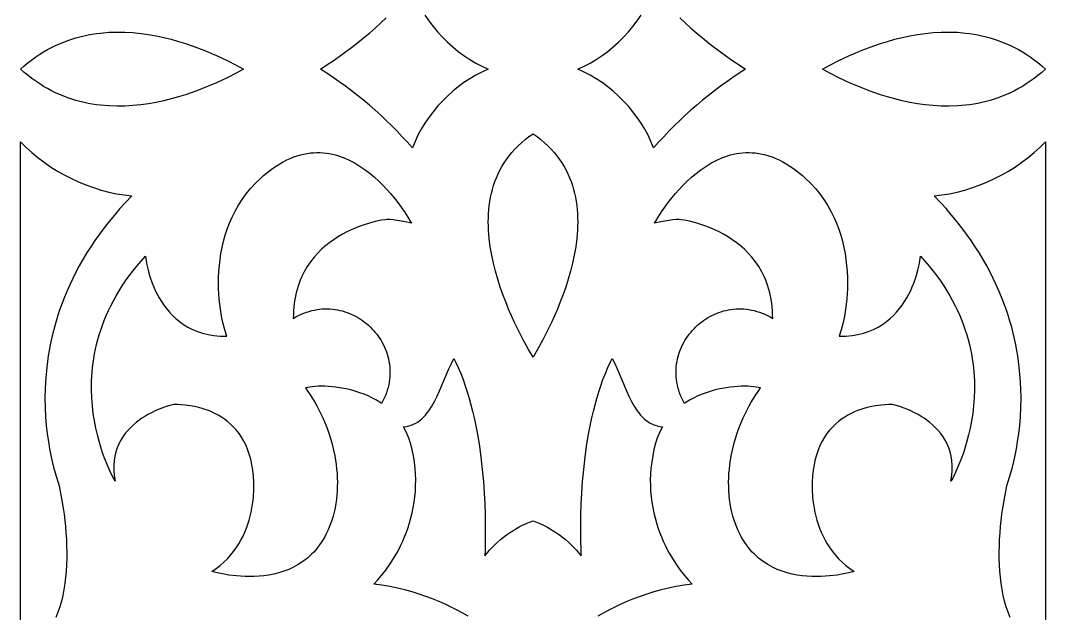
# Model space of a CAD drawing. Extents: x -350 to 350, y -780 to 780.
# Drawn here: x 190 to 270, y -111.6 to -65.3 of the extents above; entities that cross this region are included whole.
import ezdxf

# ---------------------------------------------------------------- set-up
doc = ezdxf.new("R2010")
doc.units = 0
doc.layers.add('LAYER_1', color=18, linetype='CONTINUOUS')

msp = doc.modelspace()

# ---------------------------------------------------------------- linework, layer by layer
at = {"layer": 'LAYER_1'}
for points in [[(221.56, -64.89), (221.869, -65.344), (222.201, -65.785), (222.556, -66.21), (222.932, -66.619), (223.327, -67.009), (223.74, -67.38), (224.169, -67.729), (224.613, -68.056), (225.071, -68.359), (225.541, -68.636), (226.02, -68.886), (226.509, -69.11), (226.02, -69.335), (225.541, -69.585), (225.071, -69.862), (224.613, -70.165), (224.169, -70.491), (223.74, -70.841), (223.327, -71.212), (222.932, -71.602), (222.556, -72.011), (222.201, -72.436), (221.869, -72.877), (221.56, -73.331), (221.277, -73.798), (221.021, -74.276), (220.793, -74.763), (220.596, -75.258), (220.204, -74.816), (219.803, -74.381), (219.394, -73.953), (218.977, -73.533), (218.551, -73.12), (218.118, -72.715), (217.677, -72.317), (217.229, -71.927), (216.773, -71.545), (216.311, -71.172), (215.842, -70.807), (215.367, -70.45), (214.886, -70.103), (214.398, -69.764), (213.905, -69.434), (213.407, -69.11), (213.905, -68.787), (214.398, -68.457), (214.886, -68.118), (215.367, -67.77), (215.842, -67.414), (216.311, -67.049), (216.773, -66.675), (217.229, -66.294), (217.677, -65.904), (218.118, -65.506), (218.551, -65.101)], [(241.453, -65.101), (241.887, -65.506), (242.328, -65.904), (242.776, -66.294), (243.231, -66.675), (243.693, -67.049), (244.162, -67.414), (244.637, -67.77), (245.119, -68.118), (245.606, -68.457), (246.099, -68.787), (246.598, -69.11), (246.099, -69.434), (245.606, -69.764), (245.119, -70.103), (244.637, -70.45), (244.162, -70.807), (243.693, -71.172), (243.231, -71.545), (242.776, -71.927), (242.328, -72.317), (241.887, -72.715), (241.453, -73.12), (241.028, -73.533), (240.61, -73.953), (240.201, -74.381), (239.8, -74.816), (239.408, -75.258), (239.211, -74.763), (238.983, -74.276), (238.727, -73.798), (238.444, -73.331), (238.136, -72.877), (237.803, -72.436), (237.449, -72.011), (237.073, -71.602), (236.678, -71.212), (236.265, -70.841), (235.835, -70.491), (235.391, -70.165), (234.933, -69.862), (234.464, -69.585), (233.984, -69.335), (233.495, -69.11), (233.984, -68.886), (234.464, -68.636), (234.933, -68.359), (235.391, -68.056), (235.835, -67.729), (236.265, -67.38), (236.678, -67.009), (237.073, -66.619), (237.449, -66.21), (237.803, -65.785), (238.136, -65.344), (238.444, -64.89)], [(190.002, -114.71), (190.002, -74.774), (190.43, -75.204), (190.88, -75.615), (191.352, -76.007), (191.843, -76.379), (192.353, -76.731), (192.878, -77.061), (193.419, -77.368), (193.973, -77.653), (194.539, -77.914), (195.114, -78.149), (195.698, -78.36), (196.289, -78.544), (196.885, -78.701), (197.484, -78.831), (198.085, -78.932), (198.686, -79.003), (198.214, -79.499), (197.764, -79.997), (197.334, -80.495), (196.924, -80.993), (196.535, -81.491), (196.164, -81.989), (195.813, -82.486), (195.48, -82.982), (195.165, -83.478), (194.868, -83.972), (194.588, -84.465), (194.325, -84.956), (194.079, -85.444), (193.848, -85.931), (193.633, -86.415), (193.433, -86.896), (193.247, -87.374), (193.076, -87.849), (192.918, -88.32), (192.774, -88.787), (192.643, -89.25), (192.524, -89.709), (192.417, -90.163), (192.321, -90.612), (192.237, -91.056), (192.164, -91.495), (192.101, -91.928), (192.047, -92.355), (191.968, -93.191), (191.923, -94), (191.909, -94.78), (191.922, -95.529), (191.959, -96.245), (192.016, -96.927), (192.09, -97.571), (192.177, -98.176), (192.274, -98.74), (192.377, -99.261), (192.482, -99.737), (192.588, -100.166), (192.782, -100.873), (192.932, -101.366), (193.01, -101.628), (193.186, -102.478), (193.266, -102.924), (193.339, -103.382), (193.405, -103.85), (193.463, -104.328), (193.512, -104.813), (193.552, -105.303), (193.582, -105.798), (193.601, -106.296), (193.61, -106.794), (193.606, -107.292), (193.59, -107.788), (193.56, -108.28), (193.517, -108.767), (193.459, -109.247), (193.385, -109.718), (193.296, -110.18), (193.19, -110.63), (193.067, -111.067), (192.926, -111.489), (192.767, -111.895)], [(267.238, -111.895), (267.078, -111.489), (266.937, -111.067), (266.814, -110.63), (266.708, -110.18), (266.619, -109.718), (266.546, -109.247), (266.488, -108.767), (266.444, -108.28), (266.415, -107.788), (266.398, -107.292), (266.395, -106.794), (266.403, -106.296), (266.422, -105.798), (266.452, -105.303), (266.492, -104.813), (266.542, -104.328), (266.6, -103.85), (266.665, -103.382), (266.738, -102.924), (266.818, -102.478), (266.994, -101.628), (267.072, -101.366), (267.222, -100.873), (267.417, -100.166), (267.522, -99.737), (267.628, -99.261), (267.731, -98.74), (267.828, -98.176), (267.915, -97.571), (267.988, -96.927), (268.045, -96.245), (268.082, -95.529), (268.095, -94.78), (268.081, -94), (268.036, -93.191), (267.957, -92.355), (267.904, -91.928), (267.841, -91.495), (267.767, -91.056), (267.683, -90.612), (267.588, -90.163), (267.481, -89.709), (267.362, -89.25), (267.23, -88.787), (267.086, -88.32), (266.929, -87.849), (266.757, -87.374), (266.572, -86.896), (266.372, -86.415), (266.156, -85.931), (265.926, -85.444), (265.679, -84.956), (265.416, -84.465), (265.136, -83.972), (264.839, -83.478), (264.524, -82.982), (264.192, -82.486), (263.84, -81.989), (263.47, -81.491), (263.08, -80.993), (262.67, -80.495), (262.241, -79.997), (261.79, -79.499), (261.318, -79.003), (261.92, -78.932), (262.521, -78.831), (263.12, -78.701), (263.715, -78.544), (264.306, -78.36), (264.89, -78.149), (265.466, -77.914), (266.031, -77.653), (266.585, -77.368), (267.126, -77.061), (267.652, -76.731), (268.161, -76.379), (268.653, -76.007), (269.124, -75.615), (269.575, -75.204), (270.001, -74.775), (270.001, -114.709)], [(224.938, -111.81), (224.516, -111.563), (224.077, -111.323), (223.623, -111.09), (223.154, -110.866), (222.669, -110.651), (222.167, -110.447), (221.65, -110.254), (221.117, -110.073), (220.567, -109.905), (220.002, -109.751), (219.419, -109.613), (218.821, -109.491), (218.206, -109.386), (217.574, -109.299), (217.87, -108.996), (218.189, -108.63), (218.522, -108.203), (218.862, -107.717), (219.2, -107.176), (219.366, -106.886), (219.529, -106.583), (219.686, -106.267), (219.838, -105.938), (219.984, -105.598), (220.122, -105.246), (220.251, -104.883), (220.37, -104.509), (220.478, -104.125), (220.575, -103.73), (220.659, -103.325), (220.729, -102.911), (220.783, -102.487), (220.822, -102.055), (220.844, -101.614), (220.848, -101.164), (220.833, -100.707), (220.797, -100.242), (220.741, -99.769), (220.662, -99.29), (220.56, -98.804), (220.433, -98.311), (220.308, -97.918), (220.16, -97.546), (219.991, -97.196), (219.896, -97.032), (220.109, -97.002), (220.311, -96.957), (220.504, -96.896), (220.687, -96.82), (220.861, -96.731), (221.027, -96.628), (221.184, -96.514), (221.334, -96.387), (221.477, -96.249), (221.613, -96.101), (221.743, -95.944), (221.867, -95.777), (222.099, -95.421), (222.314, -95.038), (222.515, -94.634), (222.705, -94.215), (223.069, -93.353), (223.435, -92.5), (223.628, -92.09), (223.832, -91.7), (223.952, -91.939), (224.161, -92.392), (224.357, -92.857), (224.54, -93.331), (224.712, -93.814), (224.873, -94.304), (225.022, -94.801), (225.16, -95.302), (225.289, -95.807), (225.407, -96.316), (225.516, -96.825), (225.616, -97.335), (225.789, -98.352), (225.93, -99.357), (226.043, -100.34), (226.129, -101.292), (226.192, -102.205), (226.236, -103.068), (226.263, -103.873), (226.277, -104.611), (226.28, -105.271), (226.275, -105.846), (226.256, -106.7), (226.243, -107.098), (226.424, -106.869), (226.613, -106.647), (226.812, -106.43), (227.019, -106.221), (227.235, -106.019), (227.458, -105.824), (227.688, -105.637), (227.924, -105.458), (228.167, -105.288), (228.416, -105.127), (228.67, -104.975), (228.929, -104.832), (229.192, -104.7), (229.459, -104.578), (229.729, -104.466), (230.002, -104.365), (230.276, -104.466), (230.546, -104.578), (230.813, -104.7), (231.076, -104.832), (231.334, -104.975), (231.588, -105.127), (231.837, -105.288), (232.08, -105.458), (232.317, -105.637), (232.547, -105.824), (232.77, -106.019), (232.985, -106.221), (233.192, -106.43), (233.391, -106.647), (233.581, -106.869), (233.761, -107.098), (233.749, -106.7), (233.729, -105.846), (233.725, -105.271), (233.728, -104.611), (233.741, -103.873), (233.768, -103.068), (233.812, -102.205), (233.875, -101.292), (233.962, -100.34), (234.074, -99.357), (234.215, -98.352), (234.389, -97.335), (234.488, -96.825), (234.597, -96.316), (234.716, -95.807), (234.844, -95.302), (234.983, -94.801), (235.132, -94.304), (235.292, -93.814), (235.464, -93.331), (235.648, -92.857), (235.844, -92.392), (236.052, -91.939), (236.172, -91.7), (236.376, -92.09), (236.569, -92.5), (236.936, -93.353), (237.299, -94.215), (237.49, -94.634), (237.69, -95.038), (237.905, -95.421), (238.138, -95.777), (238.262, -95.944), (238.391, -96.101), (238.527, -96.249), (238.67, -96.387), (238.82, -96.514), (238.978, -96.628), (239.143, -96.731), (239.317, -96.82), (239.501, -96.896), (239.693, -96.957), (239.896, -97.002), (240.109, -97.032), (240.014, -97.196), (239.844, -97.546), (239.696, -97.918), (239.571, -98.311), (239.445, -98.804), (239.343, -99.29), (239.264, -99.769), (239.207, -100.242), (239.172, -100.707), (239.156, -101.164), (239.16, -101.614), (239.182, -102.055), (239.221, -102.487), (239.276, -102.911), (239.346, -103.325), (239.429, -103.73), (239.526, -104.125), (239.634, -104.509), (239.754, -104.883), (239.883, -105.246), (240.02, -105.598), (240.166, -105.938), (240.318, -106.267), (240.476, -106.583), (240.638, -106.886), (240.804, -107.176), (241.142, -107.717), (241.482, -108.203), (241.816, -108.63), (242.135, -108.996), (242.43, -109.299), (241.799, -109.386), (241.183, -109.491), (240.585, -109.613), (240.003, -109.751), (239.437, -109.905), (238.888, -110.073), (238.354, -110.254), (237.837, -110.447), (237.336, -110.651), (236.85, -110.866), (236.381, -111.09), (235.927, -111.323), (235.489, -111.563), (235.066, -111.81)]]:
    msp.add_lwpolyline(points, dxfattribs=at)
for points in [[(198.15, -66.227), (198.775, -66.263), (199.393, -66.326), (200.003, -66.411), (200.602, -66.518), (201.189, -66.643), (201.764, -66.785), (202.324, -66.942), (202.869, -67.11), (203.396, -67.288), (203.905, -67.473), (204.394, -67.664), (204.862, -67.858), (205.307, -68.052), (206.122, -68.434), (206.83, -68.792), (207.418, -69.11), (206.83, -69.429), (206.122, -69.786), (205.307, -70.168), (204.862, -70.363), (204.394, -70.557), (203.905, -70.747), (203.396, -70.933), (202.869, -71.111), (202.324, -71.279), (201.764, -71.435), (201.189, -71.577), (200.602, -71.703), (200.003, -71.809), (199.393, -71.895), (198.775, -71.957), (198.15, -71.994), (197.519, -72.003), (196.884, -71.981), (196.245, -71.928), (195.925, -71.888), (195.605, -71.839), (195.285, -71.782), (194.965, -71.714), (194.645, -71.637), (194.326, -71.55), (194.007, -71.452), (193.689, -71.344), (193.372, -71.225), (193.056, -71.095), (192.742, -70.953), (192.429, -70.799), (192.118, -70.634), (191.809, -70.456), (191.501, -70.265), (191.196, -70.062), (190.894, -69.845), (190.594, -69.615), (190.297, -69.371), (190.002, -69.11), (190.297, -68.85), (190.594, -68.606), (190.894, -68.376), (191.196, -68.159), (191.501, -67.956), (191.809, -67.765), (192.118, -67.587), (192.429, -67.421), (192.742, -67.268), (193.056, -67.126), (193.372, -66.996), (193.689, -66.877), (194.007, -66.768), (194.326, -66.671), (194.645, -66.584), (194.965, -66.506), (195.285, -66.439), (195.605, -66.381), (195.925, -66.333), (196.245, -66.293), (196.884, -66.239), (197.519, -66.218)], [(263.121, -66.239), (263.759, -66.293), (264.079, -66.333), (264.399, -66.381), (264.719, -66.439), (265.04, -66.506), (265.359, -66.584), (265.679, -66.671), (265.998, -66.768), (266.315, -66.877), (266.632, -66.996), (266.948, -67.126), (267.263, -67.268), (267.575, -67.421), (267.887, -67.587), (268.196, -67.765), (268.503, -67.956), (268.808, -68.159), (269.111, -68.376), (269.411, -68.606), (269.708, -68.85), (270.001, -69.109), (270.001, -69.111), (269.708, -69.371), (269.411, -69.615), (269.111, -69.845), (268.808, -70.062), (268.503, -70.265), (268.196, -70.456), (267.887, -70.634), (267.575, -70.799), (267.263, -70.953), (266.948, -71.095), (266.632, -71.225), (266.315, -71.344), (265.998, -71.452), (265.679, -71.55), (265.359, -71.637), (265.04, -71.714), (264.719, -71.782), (264.399, -71.839), (264.079, -71.888), (263.759, -71.928), (263.121, -71.981), (262.485, -72.003), (261.854, -71.994), (261.229, -71.957), (260.611, -71.895), (260.002, -71.809), (259.403, -71.703), (258.815, -71.577), (258.241, -71.435), (257.68, -71.279), (257.136, -71.111), (256.608, -70.933), (256.099, -70.747), (255.61, -70.557), (255.143, -70.363), (254.698, -70.168), (253.882, -69.786), (253.174, -69.429), (252.586, -69.11), (253.174, -68.792), (253.882, -68.434), (254.698, -68.052), (255.143, -67.858), (255.61, -67.664), (256.099, -67.473), (256.608, -67.288), (257.136, -67.11), (257.68, -66.942), (258.241, -66.785), (258.815, -66.643), (259.403, -66.518), (260.002, -66.411), (260.611, -66.326), (261.229, -66.263), (261.854, -66.227), (262.485, -66.218)], [(230.319, -74.377), (230.619, -74.611), (230.901, -74.851), (231.166, -75.099), (231.414, -75.353), (231.647, -75.613), (231.864, -75.879), (232.065, -76.15), (232.251, -76.427), (232.423, -76.709), (232.58, -76.996), (232.724, -77.287), (232.854, -77.583), (232.97, -77.882), (233.074, -78.185), (233.165, -78.492), (233.244, -78.801), (233.312, -79.113), (233.368, -79.428), (233.413, -79.745), (233.447, -80.064), (233.471, -80.385), (233.485, -80.707), (233.49, -81.03), (233.485, -81.354), (233.471, -81.678), (233.419, -82.327), (233.336, -82.975), (233.225, -83.619), (233.088, -84.257), (232.93, -84.888), (232.752, -85.507), (232.557, -86.114), (232.349, -86.706), (232.131, -87.281), (231.904, -87.836), (231.673, -88.37), (231.44, -88.879), (231.209, -89.363), (230.76, -90.241), (230.35, -90.986), (230.002, -91.581), (229.654, -90.986), (229.245, -90.241), (228.796, -89.363), (228.564, -88.879), (228.331, -88.37), (228.1, -87.836), (227.874, -87.281), (227.655, -86.706), (227.447, -86.114), (227.253, -85.507), (227.075, -84.888), (226.916, -84.257), (226.78, -83.619), (226.668, -82.975), (226.585, -82.327), (226.533, -81.678), (226.52, -81.354), (226.515, -81.03), (226.519, -80.707), (226.533, -80.385), (226.557, -80.064), (226.592, -79.745), (226.637, -79.428), (226.693, -79.113), (226.76, -78.801), (226.839, -78.492), (226.93, -78.185), (227.034, -77.882), (227.151, -77.583), (227.281, -77.287), (227.424, -76.996), (227.581, -76.709), (227.753, -76.427), (227.939, -76.15), (228.141, -75.879), (228.357, -75.613), (228.59, -75.353), (228.839, -75.099), (229.104, -74.851), (229.386, -74.611), (229.685, -74.377), (230.002, -74.151)], [(213.389, -75.624), (213.634, -75.639), (213.876, -75.666), (214.115, -75.703), (214.351, -75.751), (214.584, -75.809), (214.813, -75.876), (215.039, -75.952), (215.262, -76.037), (215.696, -76.23), (216.116, -76.452), (216.52, -76.699), (216.908, -76.967), (217.28, -77.252), (217.635, -77.55), (217.972, -77.859), (218.291, -78.174), (218.591, -78.491), (218.871, -78.807), (219.132, -79.118), (219.372, -79.42), (219.591, -79.71), (219.962, -80.237), (220.242, -80.669), (220.425, -80.977), (220.507, -81.131), (220.034, -81.029), (219.558, -80.94), (219.079, -80.875), (218.839, -80.856), (218.598, -80.847), (218.458, -80.859), (218.182, -80.901), (217.792, -80.981), (217.306, -81.104), (216.745, -81.279), (216.442, -81.388), (216.129, -81.512), (215.806, -81.652), (215.477, -81.81), (215.144, -81.985), (214.809, -82.18), (214.476, -82.394), (214.146, -82.629), (213.822, -82.885), (213.507, -83.163), (213.203, -83.465), (212.912, -83.791), (212.638, -84.142), (212.382, -84.519), (212.146, -84.922), (211.935, -85.353), (211.838, -85.579), (211.749, -85.812), (211.667, -86.053), (211.592, -86.301), (211.524, -86.557), (211.465, -86.82), (211.414, -87.091), (211.372, -87.37), (211.339, -87.657), (211.315, -87.952), (211.301, -88.255), (211.296, -88.567), (211.5, -88.448), (211.705, -88.34), (211.91, -88.243), (212.116, -88.156), (212.322, -88.079), (212.528, -88.012), (212.734, -87.956), (212.94, -87.909), (213.145, -87.871), (213.349, -87.843), (213.553, -87.824), (213.755, -87.814), (213.957, -87.813), (214.157, -87.821), (214.355, -87.837), (214.551, -87.861), (214.746, -87.894), (214.938, -87.934), (215.128, -87.982), (215.315, -88.037), (215.5, -88.1), (215.682, -88.17), (215.86, -88.247), (216.036, -88.331), (216.207, -88.422), (216.375, -88.519), (216.54, -88.622), (216.7, -88.732), (216.856, -88.847), (217.007, -88.968), (217.154, -89.095), (217.296, -89.227), (217.433, -89.364), (217.565, -89.506), (217.692, -89.653), (217.813, -89.805), (217.928, -89.961), (218.037, -90.122), (218.14, -90.286), (218.237, -90.455), (218.327, -90.627), (218.411, -90.803), (218.488, -90.982), (218.558, -91.164), (218.62, -91.35), (218.675, -91.538), (218.723, -91.729), (218.762, -91.923), (218.794, -92.118), (218.817, -92.316), (218.833, -92.516), (218.839, -92.718), (218.837, -92.921), (218.826, -93.125), (218.806, -93.331), (218.776, -93.538), (218.737, -93.745), (218.688, -93.954), (218.63, -94.163), (218.561, -94.372), (218.482, -94.581), (218.393, -94.79), (218.293, -94.999), (218.182, -95.208), (218.037, -95.109), (217.74, -94.929), (217.436, -94.765), (217.126, -94.617), (216.812, -94.483), (216.496, -94.365), (216.178, -94.26), (215.86, -94.168), (215.544, -94.089), (215.231, -94.023), (214.923, -93.969), (214.62, -93.925), (214.325, -93.893), (214.038, -93.87), (213.762, -93.857), (213.498, -93.853), (213.246, -93.858), (213.009, -93.87), (212.788, -93.89), (212.585, -93.917), (212.4, -93.95), (212.236, -93.989), (212.429, -94.256), (212.617, -94.531), (212.797, -94.813), (212.971, -95.102), (213.138, -95.397), (213.298, -95.698), (213.45, -96.005), (213.595, -96.317), (213.733, -96.633), (213.862, -96.954), (213.983, -97.279), (214.096, -97.608), (214.201, -97.939), (214.296, -98.274), (214.383, -98.611), (214.461, -98.949), (214.529, -99.29), (214.588, -99.631), (214.637, -99.973), (214.676, -100.316), (214.705, -100.658), (214.724, -101), (214.733, -101.341), (214.73, -101.681), (214.717, -102.019), (214.692, -102.355), (214.657, -102.689), (214.609, -103.019), (214.55, -103.347), (214.479, -103.67), (214.396, -103.99), (214.301, -104.305), (214.204, -104.587), (214.1, -104.857), (213.989, -105.115), (213.871, -105.363), (213.747, -105.599), (213.617, -105.824), (213.481, -106.039), (213.34, -106.244), (213.194, -106.438), (213.042, -106.622), (212.886, -106.797), (212.726, -106.962), (212.561, -107.118), (212.392, -107.265), (212.22, -107.404), (212.045, -107.533), (211.684, -107.769), (211.314, -107.972), (210.936, -108.147), (210.552, -108.294), (210.164, -108.415), (209.774, -108.512), (209.386, -108.588), (208.999, -108.643), (208.618, -108.68), (208.244, -108.701), (207.879, -108.708), (207.525, -108.701), (207.185, -108.684), (206.86, -108.659), (206.266, -108.588), (205.76, -108.504), (205.36, -108.421), (204.944, -108.321), (205.279, -108.085), (205.592, -107.838), (205.882, -107.58), (206.152, -107.312), (206.401, -107.036), (206.631, -106.752), (206.842, -106.461), (207.035, -106.164), (207.21, -105.862), (207.368, -105.556), (207.51, -105.246), (207.637, -104.935), (207.748, -104.622), (207.846, -104.309), (207.931, -103.996), (208.002, -103.685), (208.062, -103.377), (208.111, -103.071), (208.149, -102.77), (208.177, -102.474), (208.207, -101.901), (208.205, -101.36), (208.178, -100.858), (208.13, -100.402), (208.069, -100.001), (207.998, -99.661), (207.886, -99.244), (207.754, -98.855), (207.603, -98.492), (207.436, -98.154), (207.254, -97.841), (207.058, -97.552), (206.85, -97.285), (206.631, -97.04), (206.403, -96.816), (206.167, -96.612), (205.924, -96.427), (205.677, -96.26), (205.426, -96.11), (205.173, -95.976), (204.92, -95.857), (204.668, -95.753), (204.418, -95.663), (204.172, -95.585), (203.932, -95.518), (203.698, -95.462), (203.258, -95.379), (202.863, -95.328), (202.524, -95.301), (202.255, -95.291), (201.969, -95.292), (201.867, -95.308), (201.664, -95.357), (201.377, -95.442), (201.022, -95.566), (200.615, -95.733), (200.173, -95.945), (199.944, -96.069), (199.712, -96.206), (199.479, -96.356), (199.248, -96.519), (199.02, -96.696), (198.797, -96.887), (198.582, -97.092), (198.376, -97.312), (198.182, -97.548), (198.001, -97.799), (197.835, -98.067), (197.687, -98.351), (197.559, -98.651), (197.452, -98.969), (197.369, -99.305), (197.312, -99.658), (197.282, -100.03), (197.282, -100.421), (197.314, -100.831), (197.379, -101.261), (197.275, -101.069), (197.087, -100.697), (196.84, -100.155), (196.56, -99.458), (196.415, -99.056), (196.272, -98.619), (196.132, -98.15), (196, -97.651), (195.879, -97.122), (195.771, -96.566), (195.681, -95.984), (195.61, -95.377), (195.562, -94.748), (195.541, -94.098), (195.549, -93.429), (195.59, -92.742), (195.624, -92.392), (195.666, -92.039), (195.719, -91.682), (195.782, -91.321), (195.855, -90.957), (195.939, -90.59), (196.035, -90.221), (196.142, -89.849), (196.261, -89.474), (196.393, -89.097), (196.537, -88.719), (196.695, -88.338), (196.867, -87.956), (197.052, -87.572), (197.252, -87.187), (197.467, -86.802), (197.697, -86.415), (197.943, -86.028), (198.204, -85.641), (198.483, -85.253), (198.777, -84.865), (199.09, -84.478), (199.419, -84.091), (199.767, -83.705), (199.809, -84.06), (199.87, -84.394), (199.966, -84.811), (200.103, -85.292), (200.287, -85.821), (200.399, -86.098), (200.525, -86.38), (200.666, -86.666), (200.823, -86.953), (200.996, -87.239), (201.186, -87.522), (201.395, -87.799), (201.622, -88.069), (201.869, -88.33), (202.136, -88.579), (202.424, -88.814), (202.735, -89.034), (203.068, -89.235), (203.424, -89.416), (203.805, -89.574), (204.211, -89.708), (204.642, -89.816), (205.1, -89.894), (205.586, -89.942), (205.839, -89.953), (206.099, -89.956), (205.942, -89.465), (205.793, -88.878), (205.724, -88.552), (205.66, -88.206), (205.603, -87.841), (205.554, -87.46), (205.514, -87.063), (205.483, -86.651), (205.464, -86.227), (205.457, -85.792), (205.464, -85.346), (205.485, -84.892), (205.522, -84.431), (205.576, -83.964), (205.648, -83.493), (205.739, -83.018), (205.851, -82.543), (205.984, -82.067), (206.14, -81.592), (206.319, -81.12), (206.524, -80.653), (206.754, -80.191), (207.012, -79.735), (207.299, -79.289), (207.615, -78.852), (207.962, -78.426), (208.34, -78.012), (208.752, -77.613), (208.971, -77.419), (209.198, -77.229), (209.434, -77.044), (209.679, -76.862), (209.959, -76.67), (210.237, -76.495), (210.513, -76.338), (210.786, -76.198), (211.058, -76.074), (211.327, -75.966), (211.594, -75.874), (211.858, -75.797), (212.12, -75.734), (212.379, -75.686), (212.636, -75.651), (212.89, -75.63), (213.141, -75.621)], [(247.115, -75.63), (247.369, -75.651), (247.625, -75.686), (247.885, -75.734), (248.146, -75.797), (248.411, -75.874), (248.677, -75.966), (248.947, -76.074), (249.218, -76.198), (249.492, -76.338), (249.768, -76.495), (250.045, -76.67), (250.325, -76.862), (250.57, -77.044), (250.807, -77.229), (251.034, -77.419), (251.252, -77.613), (251.664, -78.012), (252.043, -78.426), (252.39, -78.852), (252.706, -79.289), (252.992, -79.735), (253.25, -80.191), (253.481, -80.653), (253.685, -81.12), (253.865, -81.592), (254.021, -82.067), (254.154, -82.543), (254.265, -83.018), (254.356, -83.493), (254.428, -83.964), (254.482, -84.431), (254.519, -84.892), (254.54, -85.346), (254.547, -85.792), (254.54, -86.227), (254.521, -86.651), (254.491, -87.063), (254.45, -87.46), (254.401, -87.841), (254.344, -88.206), (254.281, -88.552), (254.212, -88.878), (254.062, -89.465), (253.905, -89.956), (254.166, -89.953), (254.419, -89.942), (254.904, -89.894), (255.362, -89.816), (255.794, -89.708), (256.199, -89.574), (256.58, -89.416), (256.937, -89.235), (257.27, -89.034), (257.58, -88.814), (257.868, -88.579), (258.136, -88.33), (258.382, -88.069), (258.61, -87.799), (258.818, -87.522), (259.009, -87.239), (259.182, -86.953), (259.338, -86.666), (259.479, -86.38), (259.605, -86.098), (259.717, -85.821), (259.902, -85.292), (260.039, -84.811), (260.135, -84.394), (260.196, -84.06), (260.237, -83.705), (260.585, -84.091), (260.915, -84.478), (261.227, -84.865), (261.522, -85.253), (261.8, -85.641), (262.062, -86.028), (262.307, -86.415), (262.537, -86.802), (262.752, -87.187), (262.952, -87.572), (263.138, -87.956), (263.309, -88.338), (263.467, -88.719), (263.612, -89.097), (263.743, -89.474), (263.863, -89.849), (263.97, -90.221), (264.065, -90.59), (264.149, -90.957), (264.223, -91.321), (264.285, -91.682), (264.338, -92.039), (264.381, -92.392), (264.414, -92.742), (264.455, -93.429), (264.463, -94.098), (264.442, -94.748), (264.394, -95.377), (264.324, -95.984), (264.233, -96.566), (264.125, -97.122), (264.004, -97.651), (263.872, -98.15), (263.733, -98.619), (263.589, -99.056), (263.445, -99.458), (263.165, -100.155), (262.918, -100.697), (262.73, -101.069), (262.625, -101.261), (262.691, -100.831), (262.722, -100.421), (262.722, -100.03), (262.692, -99.658), (262.635, -99.305), (262.552, -98.969), (262.445, -98.651), (262.317, -98.351), (262.169, -98.067), (262.004, -97.799), (261.823, -97.548), (261.628, -97.312), (261.422, -97.092), (261.207, -96.887), (260.984, -96.696), (260.756, -96.519), (260.525, -96.356), (260.292, -96.206), (260.06, -96.069), (259.831, -95.945), (259.389, -95.733), (258.983, -95.566), (258.628, -95.442), (258.341, -95.357), (258.138, -95.308), (258.035, -95.292), (257.749, -95.291), (257.48, -95.301), (257.142, -95.328), (256.746, -95.379), (256.306, -95.462), (256.072, -95.518), (255.832, -95.585), (255.586, -95.663), (255.336, -95.753), (255.084, -95.857), (254.831, -95.976), (254.578, -96.11), (254.327, -96.26), (254.08, -96.427), (253.838, -96.612), (253.601, -96.816), (253.373, -97.04), (253.154, -97.285), (252.946, -97.552), (252.75, -97.841), (252.568, -98.154), (252.401, -98.492), (252.251, -98.855), (252.118, -99.244), (252.006, -99.661), (251.936, -100.001), (251.874, -100.402), (251.827, -100.858), (251.8, -101.36), (251.798, -101.901), (251.827, -102.474), (251.855, -102.77), (251.893, -103.071), (251.942, -103.377), (252.002, -103.685), (252.074, -103.996), (252.158, -104.309), (252.256, -104.622), (252.368, -104.935), (252.494, -105.246), (252.637, -105.556), (252.795, -105.862), (252.97, -106.164), (253.162, -106.461), (253.373, -106.752), (253.603, -107.036), (253.852, -107.312), (254.122, -107.58), (254.413, -107.838), (254.725, -108.085), (255.06, -108.321), (254.645, -108.421), (254.244, -108.504), (253.739, -108.588), (253.145, -108.659), (252.82, -108.684), (252.48, -108.701), (252.126, -108.708), (251.761, -108.701), (251.386, -108.68), (251.005, -108.643), (250.619, -108.588), (250.23, -108.512), (249.841, -108.415), (249.453, -108.294), (249.068, -108.147), (248.69, -107.972), (248.32, -107.769), (247.96, -107.533), (247.784, -107.404), (247.612, -107.265), (247.443, -107.118), (247.279, -106.962), (247.118, -106.797), (246.962, -106.622), (246.811, -106.438), (246.664, -106.244), (246.523, -106.039), (246.387, -105.824), (246.257, -105.599), (246.133, -105.363), (246.016, -105.115), (245.905, -104.857), (245.8, -104.587), (245.703, -104.305), (245.608, -103.99), (245.525, -103.67), (245.454, -103.347), (245.395, -103.019), (245.348, -102.689), (245.312, -102.355), (245.288, -102.019), (245.274, -101.681), (245.272, -101.341), (245.28, -101), (245.299, -100.658), (245.328, -100.316), (245.367, -99.973), (245.416, -99.631), (245.475, -99.29), (245.544, -98.949), (245.621, -98.611), (245.708, -98.274), (245.804, -97.939), (245.908, -97.608), (246.021, -97.279), (246.142, -96.954), (246.272, -96.633), (246.409, -96.317), (246.554, -96.005), (246.707, -95.698), (246.866, -95.397), (247.033, -95.102), (247.207, -94.813), (247.388, -94.531), (247.575, -94.256), (247.769, -93.989), (247.604, -93.95), (247.42, -93.917), (247.216, -93.89), (246.995, -93.87), (246.758, -93.858), (246.507, -93.853), (246.242, -93.857), (245.966, -93.87), (245.68, -93.893), (245.384, -93.925), (245.082, -93.969), (244.773, -94.023), (244.46, -94.089), (244.144, -94.168), (243.827, -94.26), (243.509, -94.365), (243.192, -94.483), (242.878, -94.617), (242.568, -94.765), (242.264, -94.929), (241.967, -95.109), (241.823, -95.208), (241.712, -94.999), (241.612, -94.79), (241.522, -94.581), (241.444, -94.372), (241.375, -94.163), (241.316, -93.954), (241.267, -93.745), (241.228, -93.538), (241.199, -93.331), (241.179, -93.125), (241.167, -92.921), (241.165, -92.718), (241.172, -92.516), (241.187, -92.316), (241.21, -92.118), (241.242, -91.923), (241.282, -91.729), (241.329, -91.538), (241.384, -91.35), (241.447, -91.164), (241.516, -90.982), (241.593, -90.803), (241.677, -90.627), (241.767, -90.455), (241.864, -90.286), (241.967, -90.122), (242.077, -89.961), (242.192, -89.805), (242.313, -89.653), (242.439, -89.506), (242.571, -89.364), (242.708, -89.227), (242.85, -89.095), (242.997, -88.968), (243.149, -88.847), (243.305, -88.732), (243.465, -88.622), (243.629, -88.519), (243.797, -88.422), (243.969, -88.331), (244.144, -88.247), (244.323, -88.17), (244.504, -88.1), (244.689, -88.037), (244.876, -87.982), (245.066, -87.934), (245.259, -87.894), (245.453, -87.861), (245.65, -87.837), (245.848, -87.821), (246.048, -87.813), (246.249, -87.814), (246.452, -87.824), (246.655, -87.843), (246.86, -87.871), (247.065, -87.909), (247.27, -87.956), (247.476, -88.012), (247.682, -88.079), (247.888, -88.156), (248.094, -88.243), (248.299, -88.34), (248.504, -88.448), (248.708, -88.567), (248.704, -88.255), (248.689, -87.952), (248.665, -87.657), (248.632, -87.37), (248.59, -87.091), (248.539, -86.82), (248.48, -86.557), (248.413, -86.301), (248.338, -86.053), (248.255, -85.812), (248.166, -85.579), (248.07, -85.353), (247.858, -84.922), (247.623, -84.519), (247.367, -84.142), (247.092, -83.791), (246.801, -83.465), (246.497, -83.163), (246.182, -82.885), (245.858, -82.629), (245.528, -82.394), (245.195, -82.18), (244.861, -81.985), (244.528, -81.81), (244.199, -81.652), (243.876, -81.512), (243.562, -81.388), (243.259, -81.279), (242.698, -81.104), (242.213, -80.981), (241.822, -80.901), (241.547, -80.859), (241.406, -80.847), (241.165, -80.856), (240.925, -80.875), (240.446, -80.94), (239.97, -81.029), (239.497, -81.131), (239.579, -80.977), (239.762, -80.669), (240.042, -80.237), (240.414, -79.71), (240.633, -79.42), (240.873, -79.118), (241.133, -78.807), (241.414, -78.491), (241.714, -78.174), (242.032, -77.859), (242.37, -77.55), (242.724, -77.252), (243.096, -76.967), (243.484, -76.699), (243.889, -76.452), (244.308, -76.23), (244.743, -76.037), (244.965, -75.952), (245.191, -75.876), (245.42, -75.809), (245.653, -75.751), (245.889, -75.703), (246.128, -75.666), (246.37, -75.639), (246.616, -75.624), (246.864, -75.621)]]:
    msp.add_lwpolyline(points, close=True, dxfattribs=at)

doc.saveas('drawing.dxf')
